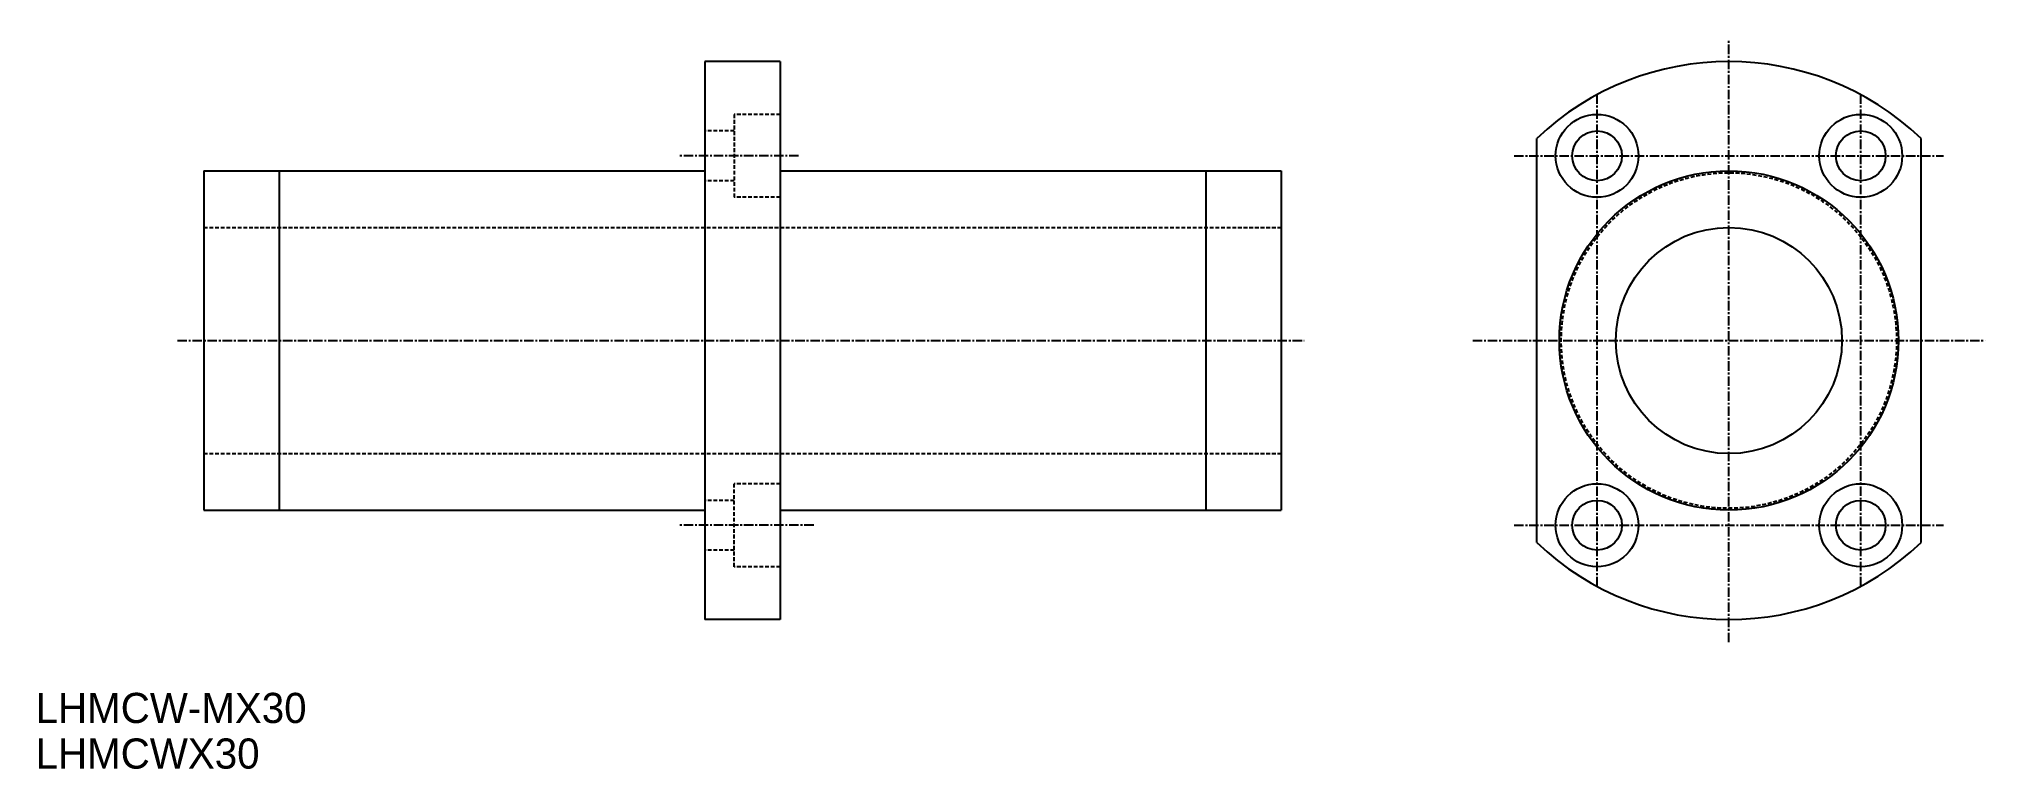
# Model space of a CAD drawing. Extents: x 10 to 269, y 53 to 149.
import ezdxf

# ---------------------------------------------------------------- set-up
doc = ezdxf.new("R2010")
doc.units = 0
doc.linetypes.add('CENTER', pattern=[2, 1.25, -0.25, 0.25, -0.25])
doc.linetypes.add('DASHED', pattern=[0.75, 0.5, -0.25])
doc.layers.get('0').update_dxf_attribs({"linetype": 'CONTINUOUS'})
doc.layers.add('CENTER', color=1, linetype='CENTER')

msp = doc.modelspace()

# ---------------------------------------------------------------- linework, layer by layer
at = {"color": 7, "linetype": 'CONTINUOUS'}
for p, q in [((108.82, 146.48), (98.82, 146.48)), ((98.82, 146.48), (98.82, 72.48)), ((108.82, 146.48), (108.82, 72.48)), ((209.22, 82.67), (209.22, 136.29)), ((260.22, 82.67), (260.22, 136.29)), ((32.32, 131.98), (32.32, 86.98)), ((32.32, 131.98), (98.82, 131.98)), ((42.32, 131.98), (42.32, 86.98)), ((108.82, 131.98), (175.32, 131.98)), ((165.32, 131.98), (165.32, 86.98)), ((175.32, 131.98), (175.32, 86.98)), ((32.32, 86.98), (98.82, 86.98)), ((108.82, 86.98), (175.32, 86.98)), ((108.82, 72.48), (98.82, 72.48))]:
    msp.add_line(p, q, dxfattribs=at)
at = {"color": 3, "linetype": 'DASHED'}
for p, q in [((108.82, 139.48), (102.72, 139.48)), ((102.72, 139.48), (102.72, 128.48)), ((102.72, 137.28), (98.82, 137.28)), ((102.72, 130.68), (98.82, 130.68)), ((108.82, 128.48), (102.72, 128.48)), ((32.32, 124.48), (175.32, 124.48)), ((32.32, 94.48), (175.32, 94.48)), ((102.72, 79.48), (102.72, 90.48)), ((108.82, 90.48), (102.72, 90.48)), ((102.72, 88.28), (98.82, 88.28)), ((102.72, 81.68), (98.82, 81.68)), ((108.82, 79.48), (102.72, 79.48))]:
    msp.add_line(p, q, dxfattribs=at)
at = {"color": 7, "linetype": 'CONTINUOUS'}
for centre, radius in [((217.22, 133.98), 5.5), ((252.22, 133.98), 5.5), ((217.22, 133.98), 3.3), ((252.22, 133.98), 3.3), ((234.72, 109.48), 22.5), ((234.72, 109.48), 15), ((217.22, 84.98), 5.5), ((252.22, 84.98), 5.5), ((217.22, 84.98), 3.3), ((252.22, 84.98), 3.3)]:
    msp.add_circle(centre, radius, dxfattribs=at)
at = {"color": 3, "linetype": 'DASHED'}
msp.add_circle((234.72, 109.48), 22.25, dxfattribs=at)
at = {"color": 7, "linetype": 'CONTINUOUS'}
for start, end in [(46.434, 133.566), (226.434, 313.566)]:
    msp.add_arc((234.72, 109.48), 37, start, end, dxfattribs=at)
at = {"layer": 'CENTER', "color": 1, "linetype": 'CENTER'}
for p, q in [((234.72, 69.48), (234.72, 149.48)), ((217.22, 76.88), (217.22, 142.08)), ((252.22, 76.88), (252.22, 142.08)), ((111.26, 133.98), (95.26, 133.98)), ((206.22, 133.98), (263.22, 133.98)), ((28.82, 109.48), (178.37, 109.48)), ((200.72, 109.48), (268.72, 109.48)), ((113.26, 84.98), (95.26, 84.98)), ((206.22, 84.98), (263.22, 84.98))]:
    msp.add_line(p, q, dxfattribs=at)

# ---------------------------------------------------------------- texts
at = {"color": 7, "linetype": 'CONTINUOUS'}
for s, p in [('LHMCW-MX30', (10, 58.75)), ('LHMCWX30', (10, 52.7))]:
    msp.add_text(s, height=4, dxfattribs=at).set_placement(p)

doc.saveas('drawing.dxf')
